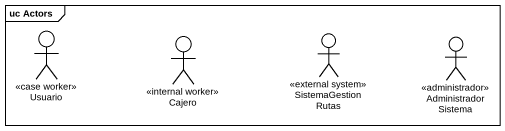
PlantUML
@startuml
mainframe uc Actors
actor Usuario <<case worker>>
actor Cajero <<internal worker>>
actor SistemaGestionRutas <<external system>>
actor AdministradorSistema <<administrador>>
@enduml
